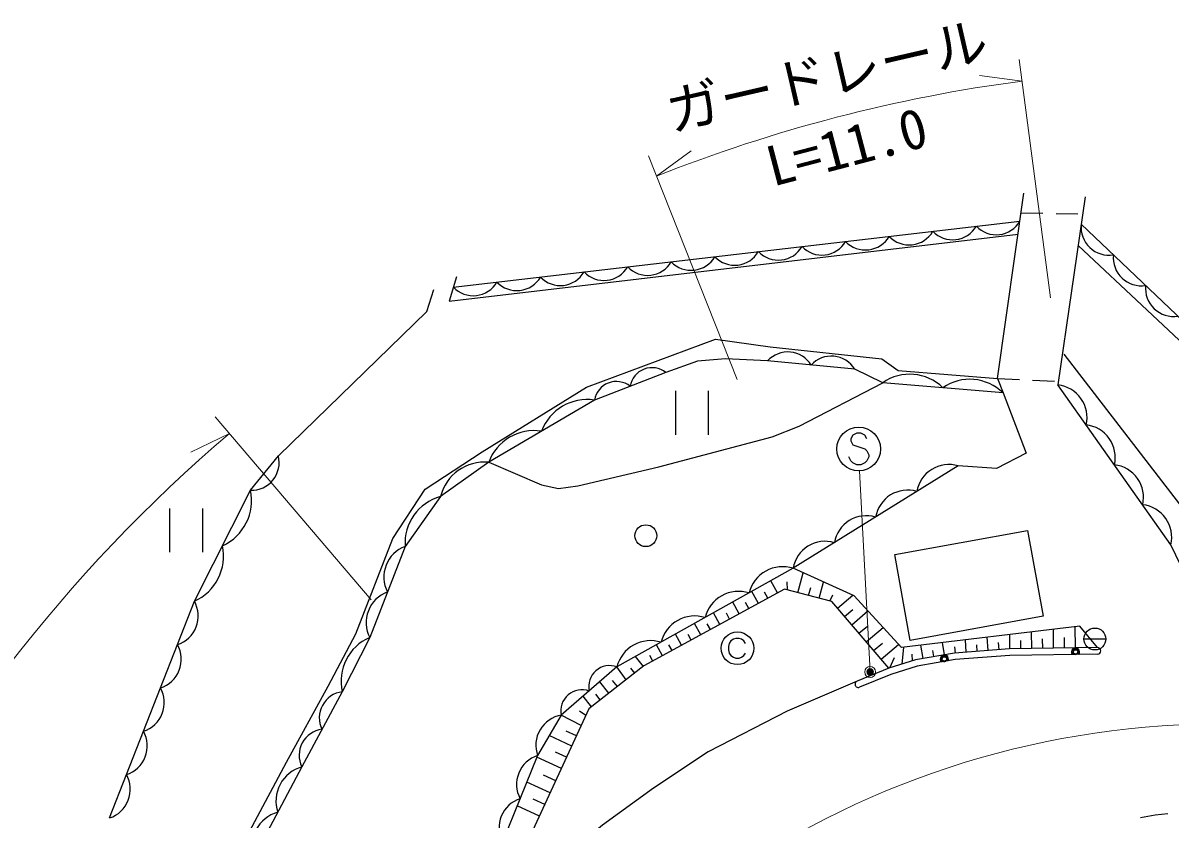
# Model space of a CAD drawing. Units: millimetres, scale not verified. Extents: x 40000 to 680000, y 20000 to 380000.
# Drawn here: x 74653 to 127130, y 283907 to 320322 of the extents above; entities that cross this region are included whole.
import ezdxf
from ezdxf.enums import TextEntityAlignment as Align

# ---------------------------------------------------------------- set-up
doc = ezdxf.new("R2010")
doc.units = ezdxf.units.MM
doc.header["$LTSCALE"] = 1000
doc.header["$PDMODE"] = 32
doc.header["$PDSIZE"] = 500
for name, color, linetype, lineweight in [('M-BGD', 7, 'Continuous', 25), ('M-BMK', 2, 'Continuous', 13), ('M-STR-HTXT', 7, 'Continuous', 13), ('M-STR-STR1', 1, 'Continuous', 25), ('M-STR-STRC', 7, 'Continuous', 25)]:
    doc.layers.add(name, color=color, linetype=linetype, lineweight=lineweight)
doc.styles.add('ＭＳ ゴシック', font='')
doc.styles.get('ＭＳ ゴシック').set_extended_font_data('MS Gothic')

msp = doc.modelspace()

# ---------------------------------------------------------------- linework, layer by layer
at = {"layer": 'M-BGD'}
for p, q in [((94342, 308234), (120263, 311255)), ((104506, 303488), (104506, 301488)), ((106006, 303488), (106006, 301488)), ((117434, 300062), (109887, 295377)), ((81365, 298114), (81365, 296114)), ((82865, 298114), (82865, 296114)), ((110108, 294260), (110347, 295169)), ((109173, 294252), (108869, 294807)), ((109624, 294387), (109614, 294765)), ((110592, 294132), (110689, 294505)), ((111075, 294005), (111271, 294750)), ((108295, 293772), (107997, 294319)), ((108734, 294012), (108582, 294290)), ((111559, 293878), (111708, 294166)), ((111918, 293553), (112611, 294143)), ((107418, 293293), (107124, 293830)), ((107857, 293532), (107707, 293806)), ((112242, 293172), (112614, 293489)), ((112566, 292791), (113310, 293425)), ((105663, 292333), (105379, 292853)), ((106102, 292573), (105957, 292837)), ((106541, 292813), (106251, 293342)), ((106979, 293053), (106832, 293322)), ((104786, 291854), (104506, 292365)), ((105224, 292093), (105082, 292353)), ((112895, 292405), (113282, 292734)), ((113224, 292018), (113998, 292676)), ((119804, 291689), (119794, 292345)), ((120804, 291705), (120792, 292465)), ((121804, 291721), (121791, 292585)), ((122804, 291736), (122789, 292704)), ((103908, 291374), (103633, 291876)), ((104347, 291614), (104207, 291869)), ((113567, 291616), (113969, 291958)), ((113909, 291214), (114713, 291898)), ((115832, 291254), (115730, 291858)), ((116818, 291421), (116724, 291977)), ((117312, 291501), (117290, 291783)), ((117810, 291539), (117767, 292102)), ((118309, 291577), (118286, 291880)), ((118807, 291615), (118761, 292221)), ((119306, 291652), (119281, 291980)), ((120304, 291697), (120298, 292077)), ((121304, 291713), (121297, 292145)), ((122304, 291728), (122297, 292212)), ((123191, 292143), (124191, 292143)), ((103034, 290890), (102681, 291343)), ((103469, 291134), (103332, 291385)), ((114306, 290817), (114519, 291302)), ((114868, 290997), (114958, 291765)), ((115344, 291149), (115328, 291455)), ((116325, 291338), (116278, 291616)), ((102245, 290276), (101827, 290865)), ((102639, 290583), (102463, 290809)), ((101850, 289968), (101629, 290252)), ((101455, 289661), (101046, 290188)), ((100666, 289047), (100289, 289532)), ((101061, 289354), (100856, 289617)), ((100191, 288183), (99282, 288660)), ((100401, 288637), (100108, 288843)), ((99760, 287248), (98733, 287722)), ((99976, 287716), (99508, 287931)), ((99286, 286221), (98169, 286736)), ((99523, 286734), (99009, 286971)), ((98770, 285104), (97706, 285595)), ((99028, 285662), (98469, 285920)), ((98279, 284039), (97265, 284507)), ((98525, 284571), (97992, 284817)), ((126450, 284084), (125775, 283963)), ((127024, 284148), (126450, 284084))]:
    msp.add_line(p, q, dxfattribs=at)
for points in [[(123063, 311112), (128965, 305514), (130732, 303231), (133291, 300361), (135362, 298608), (137935, 296968)], [(94489, 308705), (94145, 307601), (120177, 310655)], [(137612, 296037), (136134, 296822), (133546, 298561), (131104, 301618), (129238, 304219), (122922, 310139)], [(86340, 300515), (93135, 307126), (93447, 308131)], [(74764, 262804), (76762, 267580), (80226, 274125), (83449, 280402), (86715, 286509), (88623, 289987), (89875, 292381), (91575, 296738), (93058, 299004), (95659, 300700), (100441, 303655), (106336, 305860), (108834, 305510), (113942, 304963), (114696, 304417), (119239, 304058), (119488, 303399)], [(119488, 303399), (113985, 303865), (112703, 304487), (108721, 304864), (106798, 304958), (105517, 304845), (104065, 304336), (100795, 303068), (95960, 300227), (93755, 298657), (92138, 296377), (90517, 292211), (89255, 289730), (87410, 286295), (84102, 280061), (80794, 273890), (77549, 267401), (75507, 262473)], [(122268, 305177), (129101, 296306), (130639, 292765), (129663, 291282)], [(95960, 300227), (98378, 299200), (99151, 299030), (100037, 299143), (103750, 300011), (108929, 301391), (110159, 301884), (113985, 303865)], [(119488, 303399), (120544, 300647), (119187, 299949), (117434, 300062)], [(129663, 291282), (127171, 296457), (122000, 303764)], [(78616, 283957), (82497, 293867), (85068, 298946), (86340, 300515)], [(109887, 295377), (101827, 290865), (99282, 288660), (98198, 286810), (93403, 274978)], [(123804, 291752), (123003, 292730), (114847, 291752), (112677, 294113), (109887, 295377)], [(114259, 290802), (111664, 293851), (109486, 294423), (103059, 290910), (100547, 288954), (95603, 278239), (93403, 274978)], [(123804, 291752), (119782, 291689), (117270, 291498), (115489, 291196), (114259, 290802), (112812, 290214)], [(112812, 290214), (109608, 288847), (106003, 286981), (103501, 285327), (101168, 283630), (100109, 282749)]]:
    msp.add_lwpolyline(points, dxfattribs=at)
msp.add_lwpolyline([(114532, 296002), (120611, 297105), (121323, 293181), (115244, 292078)], close=True, dxfattribs=at)
for centre in [(103147, 296867), (123691, 292143)]:
    msp.add_circle(centre, 500, dxfattribs=at)
for centre, radius, start, end in [((119178, 311891), 1257, 223.6876, 329.6098), ((115191, 311426), 1257, 223.6876, 329.6098), ((117184, 311659), 1257, 223.6876, 329.6098), ((124340, 310981), 1284, 174.1472, 278.8825), ((111203, 310961), 1257, 223.6876, 329.6098), ((113197, 311194), 1257, 223.6876, 329.6098), ((105221, 310264), 1257, 223.6876, 329.6098), ((107215, 310497), 1257, 223.6876, 329.6098), ((109209, 310729), 1257, 223.6876, 329.6098), ((125816, 309582), 1284, 174.1472, 278.8825), ((101233, 309799), 1257, 223.6876, 329.6098), ((103227, 310032), 1257, 223.6876, 329.6098), ((97245, 309335), 1257, 223.6876, 329.6098), ((99239, 309567), 1257, 223.6876, 329.6098), ((95252, 309102), 1257, 223.6876, 329.6098), ((127291, 308182), 1284, 174.1472, 278.8825), ((109646, 304023), 1250, 31.4588, 137.7245), ((111637, 303834), 1250, 31.4588, 137.7245), ((103435, 303535), 1019, 51.8021, 170.5714), ((101800, 302901), 1019, 51.8021, 170.5714), ((115221, 302097), 2157, 45.3503, 124.9742), ((117973, 301865), 2157, 45.3503, 124.9742), ((121829, 302272), 1502, 347.1304, 83.4393), ((100456, 300879), 2216, 81.1883, 159.6989), ((123121, 300445), 1502, 347.1304, 83.4393), ((98038, 299458), 2216, 81.1883, 159.6989), ((85106, 300216), 1270, 268.2941, 13.6348), ((95774, 298153), 2082, 84.8794, 165.9872), ((117009, 298642), 1483, 73.3505, 170.3204), ((124414, 298619), 1502, 347.1304, 83.4393), ((82841, 298478), 2275, 294.4319, 11.8652), ((94336, 296532), 2203, 105.2903, 184.0273), ((115122, 297470), 1483, 73.3505, 170.3204), ((125707, 296792), 1502, 347.1304, 83.4393), ((113236, 296299), 1483, 73.3505, 170.3204), ((111349, 295128), 1483, 73.3505, 170.3204), ((81556, 295939), 2275, 294.4319, 11.8652), ((92663, 294974), 1499, 110.5272, 206.9468), ((109409, 293868), 1583, 72.4102, 166.0671), ((91853, 292891), 1499, 110.5272, 206.9468), ((107394, 292740), 1583, 72.4102, 166.0671), ((81287, 293198), 1383, 288.2872, 28.9438), ((105379, 291612), 1583, 72.4102, 166.0671), ((80511, 291216), 1383, 288.2872, 28.9438), ((91389, 290206), 2187, 113.5214, 192.5677), ((103364, 290484), 1583, 72.4102, 166.0671), ((101491, 289967), 959, 69.4992, 192.3296), ((79734, 289234), 1383, 288.2872, 28.9438), ((89411, 288540), 1200, 97.4556, 206.0695), ((100219, 288864), 959, 69.4992, 192.3296), ((99516, 287280), 1399, 99.6152, 199.6453), ((78958, 287252), 1383, 288.2872, 28.9438), ((88488, 286823), 1200, 97.4556, 206.0695), ((98616, 285493), 1382, 107.5951, 208.2805), ((87860, 284725), 1634, 105.9918, 198.1062), ((78182, 285270), 1383, 288.2872, 28.9438), ((97817, 283521), 1382, 107.5951, 208.2805), ((86757, 282646), 1634, 105.9918, 198.1062)]:
    msp.add_arc(centre, radius, start, end, dxfattribs=at)
at = {"layer": 'M-BMK'}
msp.add_arc((129489, 248260), 40000, 83.7632, 154.4688, dxfattribs=at)
at = {"layer": 'M-STR-HTXT'}
for p, q in [((121665, 307748), (120231, 318654)), ((120361, 317663), (118413, 317911)), ((103635, 313311), (105216, 314477)), ((107329, 304018), (103266, 314240)), ((90582, 293935), (83449, 302309)), ((84097, 301548), (82327, 300696)), ((113412, 290634), (112925, 299834))]:
    msp.add_line(p, q, dxfattribs=at)
for radius in [150, 120, 90, 60, 30, 20]:
    msp.add_circle((113412, 290634), radius, dxfattribs=at)
for start, end in [(97.49266, 111.67523), (130.42566, 154.46877)]:
    msp.add_arc((129489, 248260), 70000, start, end, dxfattribs=at)
msp.add_point((113412, 290634), dxfattribs=at)
at = {"layer": 'M-STR-STR1'}
for p, q in [((119239, 304058), (120445, 312534)), ((123244, 312364), (122000, 303764)), ((120318, 311639), (121317, 311622)), ((121917, 311612), (122917, 311596)), ((119239, 304058), (120238, 304014)), ((120837, 303987), (121836, 303943))]:
    msp.add_line(p, q, dxfattribs=at)
at = {"layer": 'M-STR-STRC'}
for p, q in [((112615, 301474), (112524, 301292)), ((112524, 301292), (112524, 301201)), ((112797, 301565), (112615, 301474)), ((112979, 301565), (112797, 301565)), ((113161, 301474), (112979, 301565)), ((113252, 301292), (113161, 301474)), ((112524, 301201), (112615, 301019)), ((112615, 301019), (113161, 300837)), ((113161, 300837), (113252, 300746)), ((113252, 300746), (113343, 300565)), ((112524, 300292), (112433, 300474)), ((112615, 300201), (112524, 300292)), ((112797, 300110), (112615, 300201)), ((113161, 300201), (112979, 300110)), ((113252, 300292), (113161, 300201)), ((113343, 300474), (113252, 300292)), ((113343, 300565), (113343, 300474)), ((112979, 300110), (112797, 300110)), ((106964, 291944), (106927, 291794)), ((106927, 291794), (106927, 291644)), ((107039, 292056), (106964, 291944)), ((107152, 292131), (107039, 292056)), ((107264, 292169), (107152, 292131)), ((107414, 292169), (107264, 292169)), ((107527, 292131), (107414, 292169)), ((107639, 292056), (107527, 292131)), ((107714, 291944), (107639, 292056)), ((106927, 291644), (106964, 291494)), ((106964, 291494), (107039, 291381)), ((107039, 291381), (107152, 291306)), ((107152, 291306), (107264, 291269)), ((107264, 291269), (107414, 291269)), ((107414, 291269), (107527, 291306)), ((107527, 291306), (107639, 291381)), ((107639, 291381), (107714, 291494))]:
    msp.add_line(p, q, dxfattribs=at)
msp.add_lwpolyline([(123809, 291452), (119796, 291389), (117306, 291200), (115560, 290904), (114362, 290520), (112925, 289936)], dxfattribs=at)
for centre, radius in [((112888, 300837), 1000), ((107339, 291719), 750), ((116804, 291229), 100), ((122807, 291549), 100)]:
    msp.add_circle(centre, radius, dxfattribs=at)
for centre, radius, start, end in [((116804, 291229), 188, 332.7583, 226.4981), ((116804, 291229), 150, 321.0378, 238.2185), ((116804, 291229), 112, 279.6282, 279.6281), ((122807, 291549), 188, 324.0359, 217.7757), ((122807, 291549), 150, 312.3154, 229.4962), ((122807, 291549), 112, 270.9058, 270.9057), ((123806, 291602), 150, 270.9058, 90.9058), ((112869, 290075), 150, 112.1263, 292.1263)]:
    msp.add_arc(centre, radius, start, end, dxfattribs=at)

# ---------------------------------------------------------------- texts
at = {"layer": 'M-STR-HTXT', "style": 'ＭＳ ゴシック'}
msp.add_text('ガードレール', height=1833, rotation=12.952, dxfattribs=at).set_placement((111751, 316492), align=Align.BOTTOM_CENTER)
msp.add_text('L=11.0', height=1833, rotation=14.669, dxfattribs=at).set_placement((112104, 315551), align=Align.TOP_CENTER)

doc.saveas('drawing.dxf')
